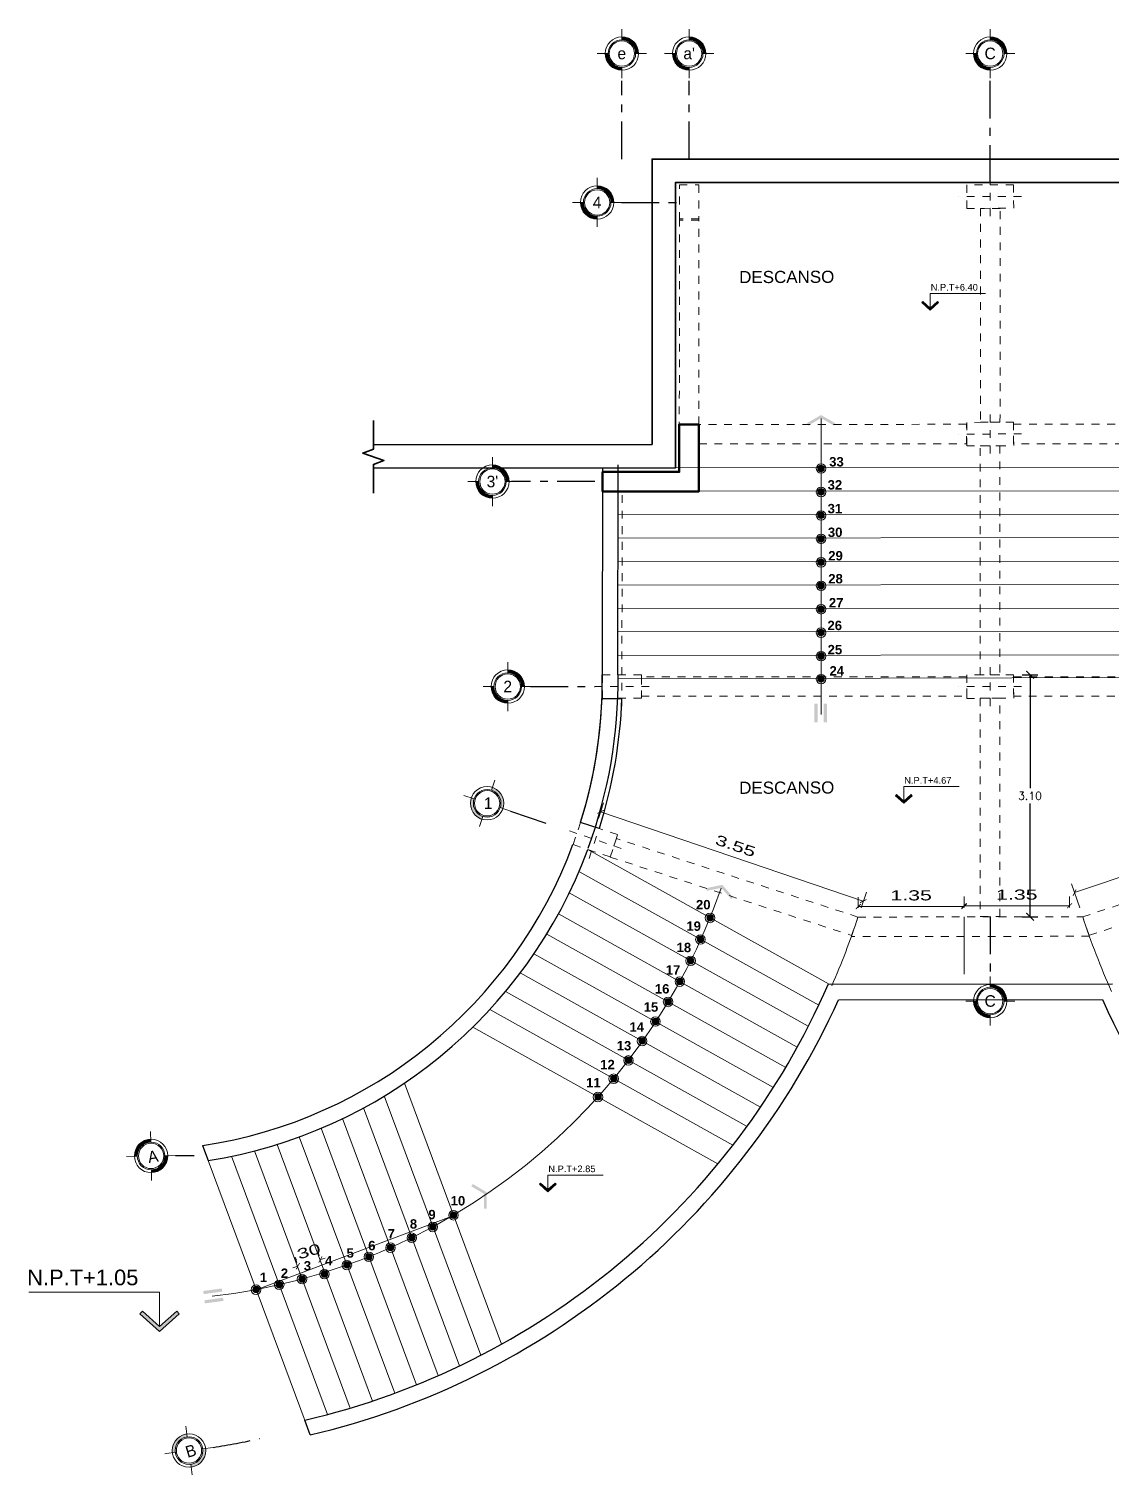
# Model space of a CAD drawing. Header units: metres. Extents: x 28 to 239, y -1 to 113.
# Drawn here: x 174.27 to 188.13, y 75.87 to 94.41 of the extents above; entities that cross this region are included whole.
import ezdxf

# ---------------------------------------------------------------- set-up
doc = ezdxf.new("R2010")
doc.units = ezdxf.units.M
for name, pattern in [('ACAD_ISO10W100', [18.5, 12, -3, 0.5, -3]), ('CONTINUA', [0]), ('DASHED2', [0.375, 0.25, -0.125])]:
    doc.linetypes.add(name, pattern=pattern)
for name, color, linetype, lineweight in [('COLUMNAS', 210, 'Continuous', 50), ('Cota', 7, 'Continuous', 9), ('cotas', 7, 'Continuous', 5), ('EJES', 1, 'Continuous', 13), ('Equipamiento SR', 23, 'Continuous', 0), ('ES-Acero', 12, 'Continuous', 13), ('GRADERIA', 5, 'Continuous', 35), ('GRAFO-0.18', 22, 'Continuous', 9), ('GRAFO00', 7, 'Continuous', 0), ('GRAFO01', 7, 'Continuous', 0), ('muro', 80, 'Continuous', 35), ('pisos', 250, 'Continuous', 5), ('Proyeccciones', 1, 'DASHED2', 18)]:
    doc.layers.add(name, color=color, linetype=linetype, lineweight=lineweight)
doc.layers.add('EJE', color=40, linetype='Continuous')
doc.layers.add('TEXT', color=7, linetype='Continuous')
doc.styles.add('01COTAS', font='romans.shx')
doc.styles.add('GENERATED_STYLE_1', font='arialbd.ttf')
doc.styles.add('JOS', font='arial.ttf', dxfattribs={"height": 1})
doc.styles.add('Roberto', font='arial.ttf', dxfattribs={"width": 1.5})
doc.styles.add('SEYMAR', font='GOTHIC.TTF', dxfattribs={"height": 0.05})
doc.styles.add('TEXTO PETER - UAC', font='swisse.ttf')
doc.dimstyles.new('1EJESB', dxfattribs={"dimscale": 0, "dimtxt": 0.13, "dimasz": 0.0655, "dimexe": 0.12, "dimexo": 0.12, "dimgap": 0.0755, "dimtad": 1, "dimzin": 4, "dimdsep": 46, "dimtxsty": 'Roberto', "dimblk": 'ARCHTICK', "dimcen": 0.065, "dimclrd": 7, "dimclre": 251, "dimclrt": 7, "dimaunit": 1, "dimadec": 0, "dimazin": 1, "dimtfac": 1, "dimtix": 1, "dimtofl": 0, "dimtmove": 0, "dimatfit": 3, "dimldrblk": 'ARROW', "dimfxl": 1, "dimtolj": 1, "dimtzin": 4, "dimlwd": 9, "dimlwe": 9, "dimarcsym": 0})
doc.dimstyles.new('DIM-50-CORTE L', dxfattribs={"dimscale": 0.05, "dimtxt": 2, "dimasz": 2, "dimexe": 2, "dimexo": 2, "dimgap": 1, "dimtad": 1, "dimtih": 1, "dimtoh": 1, "dimzin": 1, "dimdsep": 46, "dimtxsty": '01COTAS', "dimblk": 'ARCHTICK', "dimcen": 25, "dimclrd": 9, "dimclre": 9, "dimclrt": 7, "dimadec": 0, "dimazin": 0, "dimtfac": 1, "dimtix": 1, "dimtmove": 2, "dimatfit": 3, "dimfxl": 2, "dimfxlon": 1, "dimtolj": 1, "dimtzin": 0, "dimarcsym": 0})

# ---------------------------------------------------------------- blocks, each defined once
blk = doc.blocks.new('sdfasdasd')
at = {"layer": 'EJES', "ltscale": 0.12}
for points in [[(220.46, 46.033), (220.51, 46.033, 0.414214), (220.222, 46.321), (220.222, 46.271, -0.414214)], [(220.222, 45.745), (220.222, 45.795, -0.414214), (219.984, 46.033), (219.934, 46.033, 0.414214)]]:
    blk.add_hatch(color=256, dxfattribs=at).paths.add_polyline_path(points)
at = {"layer": 'EJES', "ltscale": 0.5}
for p, q in [((220.222, 46.271), (220.222, 46.456)), ((219.984, 46.033), (219.799, 46.033)), ((220.644, 46.033), (220.46, 46.033)), ((220.222, 45.795), (220.222, 45.61))]:
    blk.add_line(p, q, dxfattribs=at)
at = {"layer": 'EJES', "color": 8, "lineweight": 15}
blk.add_circle((220.222, 46.033), 0.288, dxfattribs=at)
at = {"layer": 'EJES', "color": 8, "linetype": 'ByBlock', "lineweight": 15}
for radius in [0.238, 0.218]:
    blk.add_circle((220.222, 46.033), radius, dxfattribs=at)
blk = doc.blocks.new('_ArchTick')
at = {"color": 0, "linetype": 'ByBlock', "const_width": 0.15}
blk.add_lwpolyline([(-0.5, -0.5), (0.5, 0.5)], dxfattribs=at)
blk = doc.blocks.new('*D482')
at = {"layer": 'Defpoints', "color": 0, "transparency": 16777216}
for p in [(186.871, 86.148), (186.872, 83.052), (187.081, 83.052)]:
    blk.add_point(p, dxfattribs=at)
at = {"layer": 'GRAFO-0.18', "color": 9, "lineweight": -2, "transparency": 16777216}
for p, q in [((186.981, 86.148), (187.181, 86.148)), ((187.081, 86.148), (187.081, 84.7)), ((187.081, 83.052), (187.081, 84.5)), ((186.981, 83.052), (187.181, 83.052))]:
    blk.add_line(p, q, dxfattribs=at)
at = {"layer": 'GRAFO-0.18', "color": 9, "lineweight": -2, "transparency": 16777216, "xscale": 0.1, "yscale": 0.1, "zscale": 0.1}
for p, rotation in [((187.081, 86.148), 90.00621260767754), ((187.081, 83.052), 270.0062126076775)]:
    blk.add_blockref('_ArchTick', p, dxfattribs=dict(at, rotation=rotation))
at = {"layer": 'GRAFO-0.18', "color": 7, "transparency": 16777216, "insert": (187.081, 84.6), "char_height": 0.1, "attachment_point": 5, "style": '01COTAS'}
blk.add_mtext('\\A1;3.10', dxfattribs=at)
blk = doc.blocks.new('verde')
at = {"layer": 'ES-Acero', "true_color": 0x139b48}
h = blk.add_hatch(color=114, dxfattribs=at)
h.dxf.hatch_style = 1
h.paths.add_polyline_path([(2620.1291, 1945.1695), (2620.1158, 1945.1843), (2620.0225, 1945.1002), (2619.9291, 1945.1843), (2619.9158, 1945.1695), (2620.0225, 1945.0733)])
at = {"layer": 'ES-Acero', "color": 112}
blk.add_lwpolyline([(2620.7314, 1945.2868), (2620.0225, 1945.2868), (2620.0225, 1945.1002)], dxfattribs=at)
at = {"layer": 'ES-Acero', "color": 114, "true_color": 0x139b48}
blk.add_lwpolyline([(2620.1291, 1945.1695), (2620.1158, 1945.1843), (2620.0225, 1945.1002), (2619.9291, 1945.1843), (2619.9158, 1945.1695), (2620.0225, 1945.0733)], close=True, dxfattribs=at)
blk = doc.blocks.new('*D488')
at = {"layer": 'Defpoints', "color": 0, "transparency": 16777216}
for p in [(190.87, 84.444), (190.974, 84.135), (187.755, 83.052)]:
    blk.add_point(p, dxfattribs=at)
at = {"layer": 'pisos', "color": 251, "linetype": 'CONTINUA', "lineweight": 9, "transparency": 16777216}
for p, q in [((190.936, 84.249), (190.832, 84.557)), ((187.717, 83.166), (187.613, 83.475))]:
    blk.add_line(p, q, dxfattribs=at)
at = {"layer": 'pisos', "color": 7, "linetype": 'CONTINUA', "lineweight": 9, "transparency": 16777216}
blk.add_line((187.651, 83.361), (190.87, 84.444), dxfattribs=at)
at = {"layer": 'pisos', "color": 7, "lineweight": 9, "transparency": 16777216, "xscale": 0.0655, "yscale": 0.0655, "zscale": 0.0655}
for p, rotation in [((190.87, 84.444), 18.59323900279168), ((187.651, 83.361), 198.5932390027917)]:
    blk.add_blockref('_ArchTick', p, dxfattribs=dict(at, rotation=rotation))
at = {"layer": 'pisos', "color": 7, "transparency": 16777216, "insert": (189.216, 84.037), "char_height": 0.13, "attachment_point": 5, "rotation": 18.5932, "style": 'Roberto'}
blk.add_mtext('\\A1;3.40', dxfattribs=at)
blk = doc.blocks.new('ARROW')
at = {"layer": 'cotas', "color": 1, "ltscale": 0.5}
blk.add_line((2.5, 0), (-2.5, 0), dxfattribs=at)
at = {"layer": 'cotas', "const_width": 0.635}
blk.add_lwpolyline([(-0.32, 0, 1), (0.32, 0, 1)], format="xyb", close=True, dxfattribs=at)
blk = doc.blocks.new('*D483')
at = {"layer": 'Defpoints', "color": 0, "transparency": 16777216}
for p in [(181.587, 84.396), (181.52, 84.198), (184.881, 83.055)]:
    blk.add_point(p, dxfattribs=at)
at = {"layer": 'pisos', "color": 251, "linetype": 'CONTINUA', "lineweight": 9, "transparency": 16777216}
for p, q in [((181.558, 84.311), (181.626, 84.51)), ((184.92, 83.169), (184.987, 83.367))]:
    blk.add_line(p, q, dxfattribs=at)
at = {"layer": 'pisos', "color": 7, "linetype": 'CONTINUA', "lineweight": 9, "transparency": 16777216}
blk.add_line((184.948, 83.254), (181.587, 84.396), dxfattribs=at)
at = {"layer": 'pisos', "color": 7, "lineweight": 9, "transparency": 16777216, "xscale": 0.0655, "yscale": 0.0655, "zscale": 0.0655}
for p, rotation in [((181.587, 84.396), 161.2237844431847), ((184.948, 83.254), 341.2237844431848)]:
    blk.add_blockref('_ArchTick', p, dxfattribs=dict(at, rotation=rotation))
at = {"layer": 'pisos', "color": 7, "transparency": 16777216, "insert": (183.313, 83.959), "char_height": 0.13, "attachment_point": 5, "rotation": 341.2238, "style": 'Roberto'}
blk.add_mtext('\\A1;3.55', dxfattribs=at)
blk = doc.blocks.new('*D484')
at = {"layer": 'Defpoints', "color": 0, "transparency": 16777216}
for p in [(184.884, 83.184), (184.884, 83.049), (186.237, 83.051)]:
    blk.add_point(p, dxfattribs=at)
at = {"layer": 'pisos', "color": 251, "linetype": 'CONTINUA', "lineweight": 9, "transparency": 16777216}
for p, q in [((184.884, 83.169), (184.883, 83.304)), ((186.237, 83.171), (186.237, 83.305))]:
    blk.add_line(p, q, dxfattribs=at)
at = {"layer": 'pisos', "color": 7, "linetype": 'CONTINUA', "lineweight": 9, "transparency": 16777216}
blk.add_line((186.237, 83.185), (184.884, 83.184), dxfattribs=at)
at = {"layer": 'pisos', "color": 7, "lineweight": 9, "transparency": 16777216, "xscale": 0.0655, "yscale": 0.0655, "zscale": 0.0655}
for p, rotation in [((184.884, 83.184), 180.0618012539929), ((186.237, 83.185), 0.06180125399299464)]:
    blk.add_blockref('_ArchTick', p, dxfattribs=dict(at, rotation=rotation))
at = {"layer": 'pisos', "color": 7, "transparency": 16777216, "insert": (185.56, 83.326), "char_height": 0.13, "attachment_point": 5, "rotation": 0.0618, "style": 'Roberto'}
blk.add_mtext('\\A1;1.35', dxfattribs=at)
blk = doc.blocks.new('*D485')
at = {"layer": 'Defpoints', "color": 0, "transparency": 16777216}
for p in [(187.587, 83.194), (186.237, 83.051), (187.588, 83.052)]:
    blk.add_point(p, dxfattribs=at)
at = {"layer": 'pisos', "color": 251, "linetype": 'CONTINUA', "lineweight": 9, "transparency": 16777216}
for p, q in [((186.237, 83.171), (186.237, 83.313)), ((187.587, 83.172), (187.587, 83.314))]:
    blk.add_line(p, q, dxfattribs=at)
at = {"layer": 'pisos', "color": 7, "linetype": 'CONTINUA', "lineweight": 9, "transparency": 16777216}
blk.add_line((186.237, 83.193), (187.587, 83.194), dxfattribs=at)
at = {"layer": 'pisos', "color": 7, "lineweight": 9, "transparency": 16777216, "xscale": 0.0655, "yscale": 0.0655, "zscale": 0.0655}
for p, rotation in [((186.237, 83.193), 180.0618012540022), ((187.587, 83.194), 0.06180125400221952)]:
    blk.add_blockref('_ArchTick', p, dxfattribs=dict(at, rotation=rotation))
at = {"layer": 'pisos', "color": 7, "transparency": 16777216, "insert": (186.912, 83.335), "char_height": 0.13, "attachment_point": 5, "rotation": 0.0618, "style": 'Roberto'}
blk.add_mtext('\\A1;1.35', dxfattribs=at)
blk = doc.blocks.new('*D489')
at = {"layer": 'Defpoints', "color": 0, "transparency": 16777216}
for p in [(178.002, 78.667), (177.733, 78.513), (178.022, 78.598)]:
    blk.add_point(p, dxfattribs=at)
at = {"layer": 'pisos', "color": 251, "linetype": 'CONTINUA', "lineweight": 9, "transparency": 16777216}
for p, q in [((177.699, 78.628), (177.679, 78.697)), ((177.988, 78.713), (177.968, 78.782))]:
    blk.add_line(p, q, dxfattribs=at)
at = {"layer": 'pisos', "color": 7, "linetype": 'CONTINUA', "lineweight": 9, "transparency": 16777216}
for p, q in [((178.002, 78.667), (178.064, 78.686)), ((177.713, 78.582), (177.65, 78.563))]:
    blk.add_line(p, q, dxfattribs=at)
at = {"layer": 'pisos', "color": 7, "lineweight": 9, "transparency": 16777216, "xscale": 0.0655, "yscale": 0.0655, "zscale": 0.0655}
for p, rotation in [((177.713, 78.582), 16.4506535256337), ((178.002, 78.667), 196.4506535256338)]:
    blk.add_blockref('_ArchTick', p, dxfattribs=dict(at, rotation=rotation))
at = {"layer": 'pisos', "color": 7, "transparency": 16777216, "insert": (177.817, 78.761), "char_height": 0.13, "attachment_point": 5, "rotation": 16.4507, "style": 'Roberto'}
blk.add_mtext('\\A1;.30', dxfattribs=at)

msp = doc.modelspace()

# ---------------------------------------------------------------- hatches: boundary and pattern name
at = {"layer": 'Equipamiento SR'}
for points in [[(184.377, 88.818, -1), (184.437, 88.759, -1)], [(184.377, 88.818, -1), (184.437, 88.759, -1)], [(184.377, 88.518, -1), (184.437, 88.459, -1)], [(184.377, 88.518, -1), (184.437, 88.459, -1)], [(184.377, 88.218, -1), (184.437, 88.159, -1)], [(184.377, 88.218, -1), (184.437, 88.159, -1)], [(184.377, 87.918, -1), (184.437, 87.859, -1)], [(184.377, 87.918, -1), (184.437, 87.859, -1)], [(184.377, 87.618, -1), (184.437, 87.559, -1)], [(184.377, 87.618, -1), (184.437, 87.559, -1)], [(184.377, 87.318, -1), (184.437, 87.259, -1)], [(184.377, 87.318, -1), (184.437, 87.259, -1)], [(184.377, 87.018, -1), (184.437, 86.959, -1)], [(184.377, 87.018, -1), (184.437, 86.959, -1)], [(184.377, 86.718, -1), (184.437, 86.659, -1)], [(184.377, 86.718, -1), (184.437, 86.659, -1)], [(184.377, 86.418, -1), (184.437, 86.359, -1)], [(184.377, 86.418, -1), (184.437, 86.359, -1)], [(184.377, 86.124, -1), (184.437, 86.065, -1)], [(184.377, 86.124, -1), (184.437, 86.065, -1)], [(183.004, 83.078, -1), (182.971, 83.001, -1)], [(183.004, 83.078, -1), (182.971, 83.001, -1)], [(182.881, 82.803, -1), (182.849, 82.725, -1)], [(182.881, 82.803, -1), (182.849, 82.725, -1)], [(182.756, 82.53, -1), (182.723, 82.452, -1)], [(182.756, 82.53, -1), (182.723, 82.452, -1)], [(182.617, 82.264, -1), (182.584, 82.186, -1)], [(182.617, 82.264, -1), (182.584, 82.186, -1)], [(182.468, 82.003, -1), (182.435, 81.926, -1)], [(182.468, 82.003, -1), (182.435, 81.926, -1)], [(182.305, 81.753, -1), (182.272, 81.675, -1)], [(182.305, 81.753, -1), (182.272, 81.675, -1)], [(182.134, 81.502, -1), (182.101, 81.425, -1)], [(182.134, 81.502, -1), (182.101, 81.425, -1)], [(181.96, 81.256, -1), (181.927, 81.178, -1)], [(181.96, 81.256, -1), (181.927, 81.178, -1)], [(181.771, 81.02, -1), (181.738, 80.943, -1)], [(181.771, 81.02, -1), (181.738, 80.943, -1)], [(181.57, 80.786, -1), (181.537, 80.709, -1)], [(181.57, 80.786, -1), (181.537, 80.709, -1)], [(179.736, 79.264, 1), (179.675, 79.206, 1)], [(179.736, 79.264, 1), (179.675, 79.206, 1)], [(179.203, 78.976, 1), (179.142, 78.918, 1)], [(179.203, 78.976, 1), (179.142, 78.918, 1)], [(179.472, 79.114, 1), (179.411, 79.056, 1)], [(179.472, 79.114, 1), (179.411, 79.056, 1)], [(178.93, 78.849, 1), (178.869, 78.791, 1)], [(178.93, 78.849, 1), (178.869, 78.791, 1)], [(178.372, 78.627, 1), (178.312, 78.568, 1)], [(178.372, 78.627, 1), (178.312, 78.568, 1)], [(178.653, 78.733, 1), (178.593, 78.674, 1)], [(178.653, 78.733, 1), (178.593, 78.674, 1)], [(177.799, 78.447, 1), (177.738, 78.389, 1)], [(177.799, 78.447, 1), (177.738, 78.389, 1)], [(178.085, 78.511, 1), (178.024, 78.453, 1)], [(178.085, 78.511, 1), (178.024, 78.453, 1)], [(177.209, 78.312, 1), (177.149, 78.253, 1)], [(177.209, 78.312, 1), (177.149, 78.253, 1)], [(177.506, 78.374, 1), (177.446, 78.316, 1)], [(177.506, 78.374, 1), (177.446, 78.316, 1)]]:
    msp.add_hatch(color=256, dxfattribs=at).paths.add_polyline_path(points)
at = {"layer": 'GRAFO00'}
for points in [[(184.226, 89.367), (184.243, 89.337), (184.407, 89.432), (184.572, 89.337), (184.589, 89.367), (184.407, 89.472)], [(184.226, 89.367), (184.243, 89.337), (184.407, 89.432), (184.572, 89.337), (184.589, 89.367), (184.407, 89.472)], [(184.436, 88.819, -1), (184.377, 88.759, -1)], [(184.436, 88.519, -1), (184.377, 88.459, -1)], [(184.436, 88.219, -1), (184.377, 88.159, -1)], [(184.436, 87.919, -1), (184.377, 87.859, -1)], [(184.436, 87.619, -1), (184.377, 87.559, -1)], [(184.436, 87.319, -1), (184.377, 87.259, -1)], [(184.436, 87.019, -1), (184.377, 86.959, -1)], [(184.436, 86.719, -1), (184.377, 86.659, -1)], [(184.436, 86.419, -1), (184.377, 86.359, -1)], [(184.436, 86.124, -1), (184.377, 86.065, -1)], [(182.938, 83.419), (182.945, 83.385), (183.131, 83.422), (183.257, 83.28), (183.283, 83.303), (183.144, 83.461)], [(182.938, 83.419), (182.945, 83.385), (183.131, 83.422), (183.257, 83.28), (183.283, 83.303), (183.144, 83.461)], [(183.026, 83.023, -1), (182.949, 83.056, -1)], [(182.904, 82.748, -1), (182.827, 82.78, -1)], [(182.778, 82.474, -1), (182.701, 82.507, -1)], [(182.639, 82.209, -1), (182.562, 82.241, -1)], [(182.49, 81.948, -1), (182.413, 81.981, -1)], [(182.327, 81.698, -1), (182.25, 81.73, -1)], [(182.156, 81.447, -1), (182.079, 81.48, -1)], [(181.982, 81.201, -1), (181.905, 81.234, -1)], [(181.793, 80.965, -1), (181.716, 80.998, -1)], [(181.592, 80.731, -1), (181.515, 80.764, -1)], [(180.129, 79.317), (180.094, 79.317), (180.096, 79.507), (179.933, 79.604), (179.951, 79.634), (180.131, 79.527)], [(180.129, 79.317), (180.094, 79.317), (180.096, 79.507), (179.933, 79.604), (179.951, 79.634), (180.131, 79.527)], [(179.676, 79.265, 1), (179.735, 79.205, 1)], [(179.143, 78.978, 1), (179.201, 78.917, 1)], [(179.412, 79.115, 1), (179.47, 79.055, 1)], [(178.871, 78.85, 1), (178.929, 78.79, 1)], [(178.313, 78.628, 1), (178.371, 78.567, 1)], [(178.594, 78.734, 1), (178.652, 78.673, 1)], [(177.74, 78.449, 1), (177.798, 78.388, 1)], [(178.025, 78.512, 1), (178.083, 78.452, 1)], [(177.15, 78.313, 1), (177.208, 78.252, 1)], [(177.447, 78.375, 1), (177.505, 78.315, 1)]]:
    msp.add_hatch(color=256, dxfattribs=at).paths.add_polyline_path(points)
h = msp.add_hatch(color=256, dxfattribs=at)
h.paths.add_polyline_path([(184.482, 85.54), (184.442, 85.54), (184.442, 85.78), (184.482, 85.78)])
h.paths.add_polyline_path([(184.362, 85.54), (184.322, 85.541), (184.322, 85.781), (184.362, 85.78)])
h = msp.add_hatch(color=256, dxfattribs=at)
h.paths.add_polyline_path([(176.524, 78.106), (176.518, 78.146), (176.756, 78.178), (176.762, 78.138)])
h.paths.add_polyline_path([(176.508, 78.225), (176.502, 78.265), (176.74, 78.297), (176.746, 78.257)])

# ---------------------------------------------------------------- linework, layer by layer
at = {"color": 4, "lineweight": 0}
for p, q in [((181.813, 88.796), (190.654, 88.805)), ((181.813, 88.496), (190.654, 88.505)), ((181.812, 88.196), (190.654, 88.205)), ((181.812, 87.896), (190.655, 87.905)), ((181.811, 87.596), (190.655, 87.605)), ((181.811, 87.296), (190.655, 87.305)), ((181.811, 86.996), (190.656, 87.005)), ((181.81, 86.696), (190.656, 86.705)), ((181.81, 86.396), (190.656, 86.405)), ((181.809, 86.097), (190.657, 86.117))]:
    msp.add_line(p, q, dxfattribs=at)
msp.add_lwpolyline([(184.407, 85.642), (184.407, 89.427)], dxfattribs=at)
at = {"elevation": 0}
for points in [[(181.809, 86.147), (181.813, 88.835)], [(181.609, 86.148), (181.614, 88.795)], [(184.499, 82.189), (188.137, 82.193)], [(184.629, 81.989), (188.007, 81.993)], [(176.493, 80.125), (176.565, 79.934)], [(177.871, 76.423), (177.801, 76.612)]]:
    msp.add_lwpolyline(points, dxfattribs=at)
msp.add_lwpolyline([(181.33, 84.26, 0.066834), (181.605, 85.847), (181.855, 85.847, -0.067399), (181.567, 84.182)], format="xyb", close=True, dxfattribs=at)
at = {"color": 4, "lineweight": 0, "elevation": 0}
for points in [[(181.422, 83.914), (184.511, 82.189)], [(181.31, 83.632), (184.377, 81.92)], [(181.185, 83.359), (184.244, 81.651)], [(181.047, 83.092), (184.103, 81.386)], [(180.897, 82.832), (183.955, 81.125)], [(180.734, 82.579), (183.798, 80.869)], [(180.558, 82.334), (183.633, 80.618)], [(180.37, 82.096), (183.46, 80.371)], [(180.168, 81.865), (183.278, 80.129)], [(179.952, 81.642), (183.088, 79.891)], [(179.076, 80.925), (180.32, 77.585)], [(178.818, 80.76), (180.053, 77.442)], [(178.285, 80.471), (179.509, 77.182)], [(178.554, 80.608), (179.783, 77.307)], [(178.011, 80.347), (179.233, 77.065)], [(177.448, 80.141), (178.67, 76.857)], [(177.732, 80.237), (178.953, 76.957)], [(176.565, 79.934), (177.818, 76.564)], [(176.864, 79.989), (178.094, 76.685)], [(177.159, 80.058), (178.383, 76.767)]]:
    msp.add_lwpolyline(points, dxfattribs=at)
msp.add_lwpolyline([(176.615, 78.197, 0.287908), (183.13, 83.418, 0.357469)], format="xyb", dxfattribs=at)
for centre, radius, start, end in [((175.562, 86.077), 6.047, 342.5226, 0.6689), ((175.593, 86.074), 6.217, 339.829, 0.6806), ((175.593, 86.074), 6.017, 278.6081, 339.6027), ((175.593, 86.074), 6.217, 278.9931, 339.663), ((175.593, 86.074), 9.717, 283.1352, 336.4665), ((175.593, 86.074), 9.917, 283.2827, 335.6722), ((197.196, 86.148), 10.085, 204.3346, 263.2818)]:
    msp.add_arc(centre, radius, start, end)
at = {"layer": 'COLUMNAS', "color": 2, "elevation": 0}
msp.add_lwpolyline([(182.844, 89.352), (182.594, 89.352), (182.594, 88.745), (181.612, 88.745), (181.612, 88.495), (182.844, 88.495)], close=True, dxfattribs=at)
at = {"layer": 'Cota', "linetype": 'CONTINUA'}
msp.add_line((181.805, 85.843), (181.605, 85.85), dxfattribs=at)
at = {"layer": 'EJE', "linetype": 'ACAD_ISO10W100', "ltscale": 0.04}
for points in [[(181.858, 92.746), (181.858, 93.746)], [(182.72, 92.746), (182.72, 93.746)]]:
    msp.add_lwpolyline(points, dxfattribs=at)
at = {"layer": 'EJE', "linetype": 'ACAD_ISO10W100', "ltscale": 0.04, "elevation": 0}
for points in [[(186.571, 92.446), (186.571, 93.746)], [(181.856, 92.192), (182.607, 92.192)], [(181.512, 88.62), (180.448, 88.62)], [(180.69, 85.998), (181.512, 85.997)], [(180.432, 84.403), (180.953, 84.229)], [(186.571, 83.054), (186.571, 82.288)]]:
    msp.add_lwpolyline(points, dxfattribs=at)
at = {"layer": 'EJE', "linetype": 'ACAD_ISO10W100', "ltscale": 0.04}
for centre, radius, start, end in [((176.259, 86.264), 6.267, 268.9935, 271.1778), ((175.122, 85.812), 9.667, 278.9801, 282.5406)]:
    msp.add_arc(centre, radius, start, end, dxfattribs=at)
at = {"layer": 'Equipamiento SR'}
for centre in [(184.407, 88.789), (184.407, 88.789), (184.407, 88.789), (184.407, 88.789), (184.407, 88.489), (184.407, 88.489), (184.407, 88.489), (184.407, 88.489), (184.407, 88.189), (184.407, 88.189), (184.407, 88.189), (184.407, 88.189), (184.407, 87.889), (184.407, 87.889), (184.407, 87.889), (184.407, 87.889), (184.407, 87.589), (184.407, 87.589), (184.407, 87.589), (184.407, 87.589), (184.407, 87.289), (184.407, 87.289), (184.407, 87.289), (184.407, 87.289), (184.407, 86.989), (184.407, 86.989), (184.407, 86.989), (184.407, 86.989), (184.407, 86.689), (184.407, 86.689), (184.407, 86.689), (184.407, 86.689), (184.407, 86.389), (184.407, 86.389), (184.407, 86.389), (184.407, 86.389), (184.407, 86.095), (184.407, 86.095), (184.407, 86.095), (184.407, 86.095), (182.987, 83.04), (182.987, 83.04), (182.987, 83.04), (182.987, 83.04), (182.865, 82.764), (182.865, 82.764), (182.865, 82.764), (182.865, 82.764), (182.739, 82.491), (182.739, 82.491), (182.739, 82.491), (182.739, 82.491), (182.6, 82.225), (182.6, 82.225), (182.6, 82.225), (182.6, 82.225), (182.451, 81.965), (182.451, 81.965), (182.451, 81.965), (182.451, 81.965), (182.289, 81.714), (182.289, 81.714), (182.289, 81.714), (182.289, 81.714), (182.118, 81.464), (182.118, 81.464), (182.118, 81.464), (182.118, 81.464), (181.944, 81.217), (181.944, 81.217), (181.944, 81.217), (181.944, 81.217), (181.755, 80.981), (181.755, 80.981), (181.755, 80.981), (181.755, 80.981), (181.554, 80.748), (181.554, 80.748), (181.554, 80.748), (181.554, 80.748), (179.706, 79.235), (179.706, 79.235), (179.706, 79.235), (179.706, 79.235), (179.172, 78.947), (179.172, 78.947), (179.172, 78.947), (179.172, 78.947), (179.441, 79.085), (179.441, 79.085), (179.441, 79.085), (179.441, 79.085), (178.9, 78.82), (178.9, 78.82), (178.9, 78.82), (178.9, 78.82), (178.342, 78.598), (178.342, 78.598), (178.342, 78.598), (178.342, 78.598), (178.623, 78.703), (178.623, 78.703), (178.623, 78.703), (178.623, 78.703), (177.769, 78.418), (177.769, 78.418), (177.769, 78.418), (177.769, 78.418), (178.054, 78.482), (178.054, 78.482), (178.054, 78.482), (178.054, 78.482), (177.179, 78.283), (177.179, 78.283), (177.179, 78.283), (177.179, 78.283), (177.476, 78.345), (177.476, 78.345), (177.476, 78.345), (177.476, 78.345)]:
    msp.add_circle(centre, 0.042, dxfattribs=at)
at = {"layer": 'GRADERIA', "lineweight": 5}
msp.add_line((181.61, 87.635), (181.612, 87.635), dxfattribs=at)
at = {"layer": 'GRADERIA', "lineweight": 5, "elevation": 0}
msp.add_lwpolyline([(186.237, 83.051), (186.237, 82.317)], dxfattribs=at)
at = {"layer": 'GRAFO00'}
for centre, radius in [((184.408, 88.787), 0.061), ((184.407, 88.789), 0.042), ((184.407, 88.789), 0.042), ((184.407, 88.789), 0.042), ((184.408, 88.487), 0.061), ((184.407, 88.489), 0.042), ((184.407, 88.489), 0.042), ((184.407, 88.489), 0.042), ((184.408, 88.187), 0.061), ((184.407, 88.189), 0.042), ((184.407, 88.189), 0.042), ((184.407, 88.189), 0.042), ((184.408, 87.887), 0.061), ((184.407, 87.889), 0.042), ((184.407, 87.889), 0.042), ((184.407, 87.889), 0.042), ((184.408, 87.587), 0.061), ((184.407, 87.589), 0.042), ((184.407, 87.589), 0.042), ((184.407, 87.589), 0.042), ((184.408, 87.287), 0.061), ((184.407, 87.289), 0.042), ((184.407, 87.289), 0.042), ((184.407, 87.289), 0.042), ((184.408, 86.987), 0.061), ((184.407, 86.989), 0.042), ((184.407, 86.989), 0.042), ((184.407, 86.989), 0.042), ((184.408, 86.687), 0.061), ((184.407, 86.689), 0.042), ((184.407, 86.689), 0.042), ((184.407, 86.689), 0.042), ((184.408, 86.387), 0.061), ((184.407, 86.389), 0.042), ((184.407, 86.389), 0.042), ((184.407, 86.389), 0.042), ((184.408, 86.093), 0.061), ((184.407, 86.095), 0.042), ((184.407, 86.095), 0.042), ((184.407, 86.095), 0.042), ((182.987, 83.038), 0.061), ((182.987, 83.04), 0.042), ((182.987, 83.04), 0.042), ((182.987, 83.04), 0.042), ((182.864, 82.762), 0.061), ((182.865, 82.764), 0.042), ((182.865, 82.764), 0.042), ((182.865, 82.764), 0.042), ((182.739, 82.489), 0.061), ((182.739, 82.491), 0.042), ((182.739, 82.491), 0.042), ((182.739, 82.491), 0.042), ((182.6, 82.223), 0.061), ((182.6, 82.225), 0.042), ((182.6, 82.225), 0.042), ((182.6, 82.225), 0.042), ((182.45, 81.963), 0.061), ((182.451, 81.965), 0.042), ((182.451, 81.965), 0.042), ((182.451, 81.965), 0.042), ((182.288, 81.712), 0.061), ((182.289, 81.714), 0.042), ((182.289, 81.714), 0.042), ((182.289, 81.714), 0.042), ((182.117, 81.462), 0.061), ((182.118, 81.464), 0.042), ((182.118, 81.464), 0.042), ((182.118, 81.464), 0.042), ((181.943, 81.215), 0.061), ((181.944, 81.217), 0.042), ((181.944, 81.217), 0.042), ((181.944, 81.217), 0.042), ((181.754, 80.98), 0.061), ((181.755, 80.981), 0.042), ((181.755, 80.981), 0.042), ((181.755, 80.981), 0.042), ((181.553, 80.746), 0.061), ((181.554, 80.748), 0.042), ((181.554, 80.748), 0.042), ((181.554, 80.748), 0.042), ((179.704, 79.234), 0.061), ((179.706, 79.235), 0.042), ((179.706, 79.235), 0.042), ((179.706, 79.235), 0.042), ((179.171, 78.946), 0.061), ((179.172, 78.947), 0.042), ((179.172, 78.947), 0.042), ((179.172, 78.947), 0.042), ((179.44, 79.084), 0.061), ((179.441, 79.085), 0.042), ((179.441, 79.085), 0.042), ((179.441, 79.085), 0.042), ((178.898, 78.819), 0.061), ((178.9, 78.82), 0.042), ((178.9, 78.82), 0.042), ((178.9, 78.82), 0.042), ((178.341, 78.596), 0.061), ((178.342, 78.598), 0.042), ((178.342, 78.598), 0.042), ((178.342, 78.598), 0.042), ((178.622, 78.702), 0.061), ((178.623, 78.703), 0.042), ((178.623, 78.703), 0.042), ((178.623, 78.703), 0.042), ((177.767, 78.417), 0.061), ((177.769, 78.418), 0.042), ((177.769, 78.418), 0.042), ((177.769, 78.418), 0.042), ((178.053, 78.481), 0.061), ((178.054, 78.482), 0.042), ((178.054, 78.482), 0.042), ((178.054, 78.482), 0.042), ((177.178, 78.281), 0.061), ((177.179, 78.283), 0.042), ((177.179, 78.283), 0.042), ((177.179, 78.283), 0.042), ((177.475, 78.344), 0.061), ((177.476, 78.345), 0.042), ((177.476, 78.345), 0.042), ((177.476, 78.345), 0.042)]:
    msp.add_circle(centre, radius, dxfattribs=at)
at = {"layer": 'muro'}
for points in [[(178.679, 89.092), (182.245, 89.096), (182.245, 92.746), (191.528, 92.746)], [(178.679, 88.792), (182.545, 88.796), (182.545, 92.446), (191.528, 92.446)], [(178.679, 89.401), (178.679, 89.035), (178.544, 88.986), (178.814, 88.888), (178.679, 88.839), (178.679, 88.473)]]:
    msp.add_lwpolyline(points, dxfattribs=at)
at = {"layer": 'pisos', "elevation": 0}
msp.add_lwpolyline([(179.707, 79.231), (177.178, 78.281)], dxfattribs=at)
at = {"layer": 'pisos'}
for centre, radius, start, end in [((175.732, 86.019), 9.617, 336.4058, 342.0128), ((197.196, 86.148), 9.935, 198.1557, 204.064)]:
    msp.add_arc(centre, radius, start, end, dxfattribs=at)
at = {"layer": 'Proyeccciones', "color": 165, "linetype": 'DASHED2', "lineweight": 9, "ltscale": 0.4, "true_color": 0x5e67af}
for p, q in [((182.595, 91.967), (182.595, 92.417)), ((182.595, 92.417), (182.845, 92.416)), ((182.845, 92.416), (182.845, 91.966)), ((182.845, 91.966), (182.595, 91.967))]:
    msp.add_line(p, q, dxfattribs=at)
at = {"layer": 'Proyeccciones', "color": 165, "linetype": 'DASHED2', "lineweight": 9, "ltscale": 0.4, "true_color": 0x5e67af, "elevation": 0}
for points in [[(186.571, 92.516), (186.571, 92.016)], [(186.971, 92.267), (186.171, 92.266)], [(186.571, 89.479), (186.572, 88.979)], [(186.972, 89.23), (186.172, 89.228)], [(181.859, 85.746), (181.858, 86.246)], [(186.571, 86.248), (186.571, 85.748)], [(182.209, 85.998), (181.509, 85.997)], [(186.972, 85.998), (186.172, 85.997)], [(181.44, 83.8), (181.598, 84.274)], [(181.852, 83.928), (181.188, 84.15)], [(184.879, 83.049), (187.755, 83.052)], [(187.841, 82.803), (184.794, 82.799)]]:
    msp.add_lwpolyline(points, dxfattribs=at)
for points in [[(186.272, 92.116), (186.872, 92.117), (186.871, 92.417), (186.271, 92.416)], [(186.698, 92.116), (186.448, 92.116), (186.447, 89.379), (186.697, 89.379)], [(186.272, 89.078), (186.872, 89.08), (186.871, 89.38), (186.271, 89.378)], [(186.268, 89.353), (182.844, 89.352), (182.844, 89.102), (186.268, 89.103)], [(186.869, 89.354), (190.27, 89.353), (190.27, 89.103), (186.869, 89.104)], [(186.694, 86.148), (186.444, 86.148), (186.443, 89.079), (186.693, 89.079)], [(181.864, 88.495), (181.614, 88.496), (181.609, 86.148), (181.859, 86.148)], [(181.609, 86.147), (181.609, 85.847), (182.11, 85.848), (182.109, 86.149)], [(186.272, 86.123), (182.109, 86.123), (182.11, 85.873), (186.272, 85.873)], [(186.272, 85.847), (186.872, 85.848), (186.871, 86.148), (186.271, 86.147)], [(186.871, 86.123), (190.367, 86.123), (190.366, 85.873), (186.872, 85.873)], [(186.694, 85.848), (186.444, 85.848), (186.444, 83.054), (186.694, 83.054)], [(181.33, 84.26), (181.235, 83.976), (181.71, 83.817), (181.805, 84.103)], [(184.799, 82.813), (184.879, 83.049), (181.789, 84.054), (181.709, 83.817)], [(187.837, 82.815), (187.755, 83.052), (190.709, 84.021), (190.786, 83.784)]]:
    msp.add_lwpolyline(points, close=True, dxfattribs=at)
at = {"layer": 'Proyeccciones', "color": 165, "linetype": 'DASHED2', "lineweight": 9, "ltscale": 0.4, "true_color": 0x5e67af}
msp.add_lwpolyline([(182.845, 91.983), (182.595, 91.983), (182.594, 89.352), (182.844, 89.352)], close=True, dxfattribs=at)

# ---------------------------------------------------------------- block references
at = {"layer": 'ES-Acero'}
for p in [(-2434.219, -1854.26), (-2434.556, -1860.568), (-2439.11, -1865.539)]:
    msp.add_blockref('verde', p, dxfattribs=at)
at = {"layer": 'ES-Acero', "xscale": -2.356152859757488, "yscale": 2.356152859757488, "zscale": 2.356152859757488}
msp.add_blockref('verde', (6349.117, -4505.143), dxfattribs=at)
at = {"layer": 'TEXT', "ltscale": 0.02, "zscale": 0.7421896317475989}
for p, xscale, yscale, rotation in [((216.024, 257.543), -0.7421896317475993, 0.7421896317475993, 90), ((216.885, 257.543), -0.7421896317475993, 0.7421896317475993, 90), ((220.737, 257.543), -0.7421896317475993, 0.7421896317475993, 90), ((215.708, 255.638), -0.7421896317475993, 0.7421896317475993, 90), ((214.368, 252.067), -0.7421896317475993, 0.7421896317475993, 90), ((214.564, 249.444), -0.7421896317475993, 0.7421896317475993, 90), ((95.928, -59.687), -0.7421896317475981, 0.7421896317475981, 251.5218164651293), ((220.737, 245.42), -0.7421896317475991, 0.7421896317475991, 90), ((11.763, 111.014), -0.7421896317475983, 0.7421896317475983, 181.0998392434754), ((9.834, 89.04), -0.742189631747599, 0.742189631747599, 187.404392565472)]:
    msp.add_blockref('sdfasdasd', p, dxfattribs=dict(at, xscale=xscale, yscale=yscale, rotation=rotation))

# ---------------------------------------------------------------- texts
at = {"char_height": 0.12, "width": 0.20618, "attachment_point": 9, "rotation": 0, "style": 'GENERATED_STYLE_1'}
for s, insert in [('33', (184.698, 88.812)), ('32', (184.678, 88.517)), ('31', (184.678, 88.213)), ('30', (184.681, 87.91)), ('29', (184.686, 87.61)), ('28', (184.686, 87.316)), ('27', (184.694, 87.011)), ('26', (184.676, 86.718)), ('25', (184.678, 86.409)), ('25', (184.678, 86.409)), ('24', (184.702, 86.139)), ('24', (184.702, 86.139))]:
    msp.add_mtext(s, dxfattribs=dict(at, insert=insert))
at = {"char_height": 0.12, "width": 0.20618, "attachment_point": 7, "style": 'GENERATED_STYLE_1'}
for s, insert in [('20', (182.807, 83.146)), ('19', (182.684, 82.871)), ('18', (182.559, 82.598)), ('17', (182.42, 82.312)), ('16', (182.281, 82.069)), ('15', (182.138, 81.836)), ('14', (181.956, 81.582)), ('13', (181.793, 81.341)), ('12', (181.582, 81.102)), ('11', (181.401, 80.87)), ('10', (179.668, 79.357)), ('8', (179.146, 79.061)), ('9', (179.383, 79.181)), ('7', (178.862, 78.938)), ('5', (178.336, 78.689)), ('6', (178.613, 78.784)), ('3', (177.789, 78.525)), ('4', (178.061, 78.594)), ('1', (177.227, 78.379)), ('2', (177.495, 78.433))]:
    msp.add_mtext(s, dxfattribs=dict(at, insert=insert))
at = {"layer": 'GRAFO01', "color": 252, "style": 'JOS'}
for p in [(183.36, 91.159), (183.36, 84.625)]:
    msp.add_text('DESCANSO', height=0.1553, rotation=0.2156, dxfattribs=at).set_placement(p)
at = {"layer": 'TEXT', "color": 7, "style": 'TEXTO PETER - UAC'}
for s, height, p in [('N.P.T+6.40', 0.085, (185.81, 91.064)), ('N.P.T+4.67', 0.085, (185.472, 84.755)), ('N.P.T+2.85', 0.085, (180.918, 79.785)), ('N.P.T+1.05', 0.2003, (174.25, 78.338))]:
    msp.add_text(s, height=height, dxfattribs=at).set_placement(p)
at = {"layer": 'TEXT', "char_height": 0.14844, "width": 0.27082, "attachment_point": 5, "style": 'SEYMAR'}
for s, insert in [('{\\fBankGothic Lt BT|b0|i0|c0|p34;e}', (181.858, 94.097)), ("{\\fBankGothic Lt BT|b0|i0|c0|p34;a'}", (182.72, 94.097)), ('{\\fBankGothic Lt BT|b0|i0|c0|p34;C}', (186.571, 94.097)), ('{\\fBankGothic Lt BT|b0|i0|c0|p34;4}', (181.542, 92.192)), ("{\\fBankGothic Lt BT|b0|i0|c0|p34;3'}", (180.203, 88.62)), ('{\\fBankGothic Lt BT|b0|i0|c0|p34;2}', (180.398, 85.998)), ('{\\fBankGothic Lt BT|b0|i0|c0|p34;1}', (180.149, 84.505)), ('{\\fBankGothic Lt BT|b0|i0|c0|p34;C}', (186.571, 81.974))]:
    msp.add_mtext(s, dxfattribs=dict(at, insert=insert))
for s, insert, rotation in [('{\\fBankGothic Lt BT|b0|i0|c0|p34;A}', (175.859, 79.985), 9.2859), ('{\\fBankGothic Lt BT|b0|i0|c0|p34;B}', (176.344, 76.219), 16.6852)]:
    msp.add_mtext(s, dxfattribs=dict(at, insert=insert, rotation=rotation))

# ---------------------------------------------------------------- dimensions: what is measured, and where the dimension line sits
at = {"layer": 'GRAFO-0.18'}
dim = msp.add_aligned_dim(p1=(186.871, 86.148), p2=(186.872, 83.052), distance=0.21, dimstyle='DIM-50-CORTE L', override={"dimzin": 0}, dxfattribs=at)
dim.commit()
dim.dimension.update_dxf_attribs({"geometry": '*D482', "text_midpoint": (187.081, 84.6)})
at = {"layer": 'pisos'}
for p1, p2, distance, picture, middle in [((187.755, 83.052), (190.974, 84.135), 0.325, '*D488', (189.216, 84.037)), ((184.881, 83.055), (181.52, 84.198), -0.21, '*D483', (183.313, 83.959)), ((186.237, 83.051), (184.884, 83.049), -0.134, '*D484', (185.56, 83.326)), ((186.237, 83.051), (187.588, 83.052), 0.142, '*D485', (186.912, 83.335)), ((177.733, 78.513), (178.022, 78.598), 0.072, '*D489', (177.817, 78.761))]:
    dim = msp.add_aligned_dim(p1=p1, p2=p2, distance=distance, dimstyle='1EJESB', override={"dimscale": 1}, dxfattribs=at)
    dim.commit()
    dim.dimension.update_dxf_attribs({"geometry": picture, "text_midpoint": middle})

doc.saveas('drawing.dxf')
